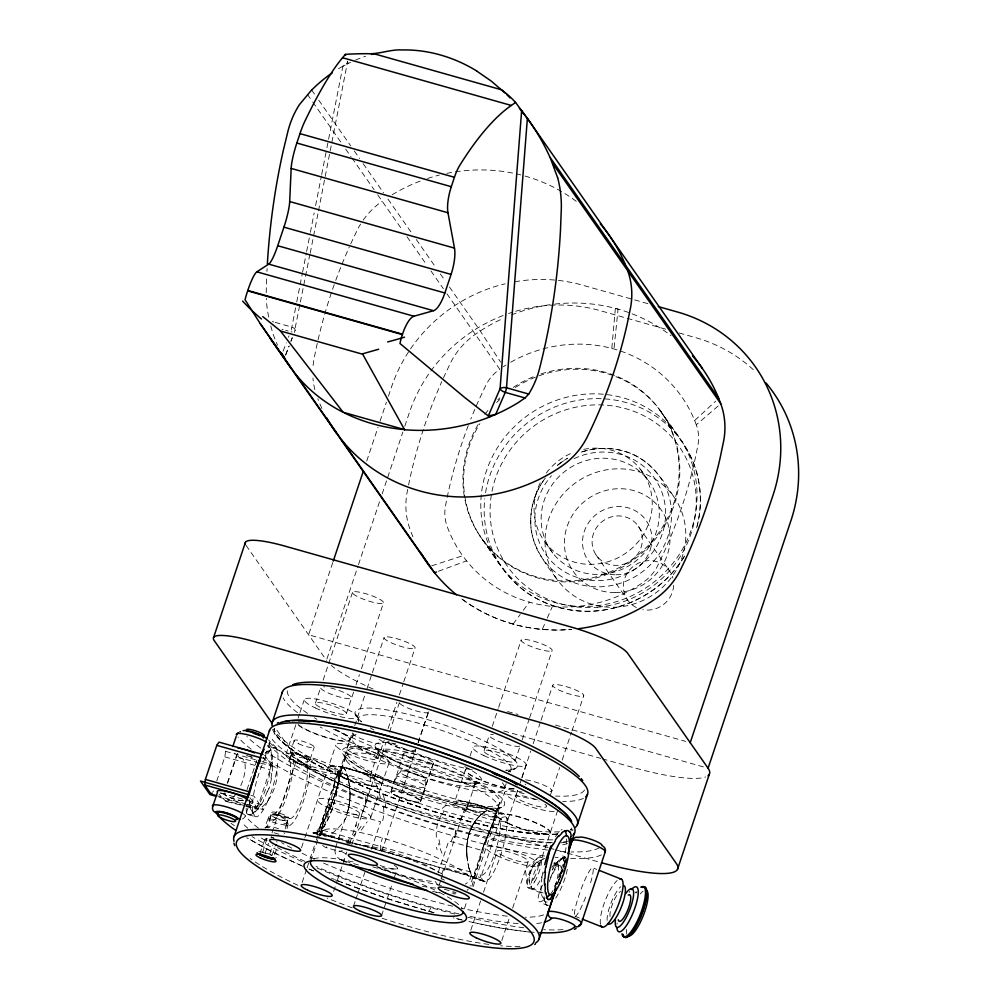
<?xml version="1.0" encoding="UTF-8"?>
<svg xmlns="http://www.w3.org/2000/svg" width="999" height="999" viewBox="0 0 999 999"><rect width="100%" height="100%" fill="white"/><g stroke="black" fill="none" stroke-linecap="round" stroke-linejoin="round"><path stroke-width="0.75" stroke-dasharray="5 3.75" d="M545.342 478.009C535.851 490.422 530.581 505.993 530.719 521.628C530.244 544.305 544.93 563.024 557.692 580.257M349.962 796.141L350.075 794.954M466.783 849.063L466.67 851.123M272.19 766.595L272.14 760.714M349.937 797.027L350.062 795.828M466.683 849.362L466.795 848.176M358.329 718.681L358.703 721.228L355.494 715.097L361.538 721.79A85.552 16.034 18.5 0 1 442.008 724.2A85.552 16.034 18.5 0 1 505.781 770.291L514.985 768.718L508.266 771.902L511.051 769.205L510.077 772.102M350.037 796.715L349.862 798.8M466.695 848.476L466.833 847.289M350.012 797.614L349.725 800.599M466.733 847.589L466.87 846.39M495.292 814.56L495.079 811.113L493.506 809.402L465.01 801.31L458.529 802.097L450.262 806.068M495.429 813.835L495.254 814.984M466.77 846.702L466.933 845.504M349.9 799.4L349.638 801.498M466.833 845.803L467.008 844.605M319.63 835.913L322.914 824.475M466.908 844.904L467.095 843.705M245.991 806.717L246.116 805.606M349.538 802.384L349.737 801.186M466.995 844.018L467.195 842.819M271.74 773.201L271.016 778.421M495.204 815.434L495.354 814.684M349.425 803.283L349.638 802.085M467.095 843.119L467.32 841.92M349.525 802.971L349.151 805.057M467.207 842.232L467.445 841.033M495.304 815.134L495.042 816.383M349.4 803.858L348.826 806.805M380.382 797.577C379.558 792.969 368.406 760.264 370.554 783.528M467.345 841.333L467.582 840.147M335.14 849.175C334.016 854.395 338.149 859.415 343.094 860.639L359.078 865.146L361.725 864.135M467.482 840.459L467.744 839.272M495.229 815.596L494.93 816.882M349.101 805.631L348.639 807.667M467.644 839.572L467.907 838.398M295.617 307.829L291.845 327.098A5.107 1.236 -74.2 0 1 290.909 330.881M296.765 301.898L302.285 273.751M302.572 272.265L306.343 252.997M306.631 251.523L310.102 233.741M310.402 232.255L314.161 212.987M315.622 205.582L321.416 175.949M321.703 174.463L326.348 150.749M326.923 147.79L342.869 66.284L347.015 63.287L347.465 61.139M309.902 254.283L294.28 332.467M310.227 253.122L318.206 212.35M318.494 210.839L347.602 61.601L348.176 63.474L342.869 66.284M321.803 828.321L320.604 835.664A10.34 9.84 -35 0 0 320.317 836.575M467.807 838.698L468.094 837.524M339.648 776.373L339.872 775.486M339.997 774.924L339.248 778.209M339.897 775.236L340.11 774.387M339.623 776.66L339.111 778.858M340.01 774.687L340.222 773.863M340.122 774.163L340.334 773.363M338.961 779.52L339.21 778.558M340.234 773.663L340.447 772.876M295.117 330.319L294.892 331.119M338.811 780.194L339.061 779.22M340.347 773.176L340.547 772.414M338.649 780.881L338.911 779.894M348.451 808.528L348.738 807.367M467.994 837.836L468.294 836.675M321.928 827.809C318.868 850.748 349.513 820.254 347.627 811.563M338.486 781.58L338.748 780.581M494.817 817.394L495.029 816.583M340.447 772.714L340.659 771.965M338.586 781.28L338.137 783.029M340.547 772.264L340.971 770.716M338.411 781.992L337.962 783.765M348.239 809.377L348.551 808.228M468.194 836.975L468.506 835.826M340.659 771.84L341.82 768.131L343.156 766.87L370.866 774.687M337.762 784.515L338.062 783.466M321.828 828.109L322.053 827.284M494.68 817.919L494.917 817.095M337.874 784.215L337.362 786.051M337.674 784.977L337.163 786.825M348.014 810.214L348.339 809.078M468.406 836.126L468.718 834.977M321.953 827.584L322.202 826.747M494.53 818.456L494.78 817.619M337.262 786.513L336.725 788.398M337.05 787.299L336.501 789.185M340.971 770.629L341.171 769.967M347.777 811.051L348.114 809.914M468.618 835.289L468.956 834.153M696.603 527.872C700.998 512.062 701.498 495.204 698.251 479.133C693.244 451.76 673.626 430.656 658.578 408.404M322.103 827.047L322.365 826.198M494.368 819.005L494.63 818.156M336.263 789.984L336.601 788.885M336.026 790.783L336.363 789.672M347.527 811.862L347.877 810.738M468.856 834.452L469.205 833.341M335.789 791.583L336.126 790.471M322.265 826.498L322.54 825.636M494.205 819.567L494.48 818.705M335.539 792.382L335.889 791.283M341.171 769.917L347.14 752.185M471.89 886.25L482.255 849.612M335.277 793.181L335.639 792.082M322.44 825.936L322.714 825.062M494.018 820.142L494.305 819.267M564.897 861.5L565.434 859.827M268.581 788.673L267.52 791.845M335.027 793.98L335.377 792.881M469.105 833.641L469.468 832.529M285.177 828.783L287.912 820.541M286.001 826.348L287.999 820.279M334.752 794.779L335.127 793.681M289.323 760.177L291.733 752.921L293.356 753.096M347.664 843.181L349.825 836.663M499.95 802.322L493.618 821.315M494.118 819.842L493.818 820.728L498.026 808.116L496.166 809.927L502.834 806.705M216.771 780.981L224.837 756.855A29.371 7.08 -74.2 0 0 225.487 751.298L223.888 749.013M227.297 783.066L237.15 753.583M227.647 783.204L237.525 753.671M247.003 789.697L257.367 758.691M248.601 800.024A17.495 3.284 18.5 0 1 250.175 801.485L245.392 815.758A5.107 4.87 -35 0 1 242.357 818.968M332.742 562.624L308.591 634.79L685.726 741.408M366.733 461.014L378.072 427.135M380.045 421.253L386.451 402.098M388.424 396.216L391.371 387.375A153.234 145.916 -35 0 1 505.132 283.778M246.878 804.22L256.468 806.93A29.371 7.08 -74.2 0 0 258.753 803.733L270.155 769.667A29.371 7.08 -74.2 0 0 270.804 764.11L264.41 754.957M295.854 724.762L285.964 754.332M298.127 718.131L299.525 713.948M300 712.549L304.208 699.962M267.982 818.793C260.577 838.81 270.966 821.078 271.091 814.635M294.218 740.396L290.197 752.422M291.858 753.371L289.473 760.514A28.097 6.768 -74.2 0 1 285.627 793.706A28.097 6.768 -74.2 0 1 271.953 812.849L269.568 819.979A35.752 8.616 -74.2 0 0 286.963 795.629A35.752 8.616 -74.2 0 0 291.858 753.371L291.733 752.921M259.84 853.633L265.047 839.048A12.138 3.696 -68 0 1 266.933 838.648L262.425 853.109M326.96 658.865L358.004 566.083M358.491 564.61L380.182 499.812M382.155 493.931L402.847 432.067M404.82 426.173L409.253 412.924A153.234 145.916 -35 0 1 503.221 315.472M265.147 853.321L268.481 843.318M272.028 832.941L296.965 758.403M315.409 703.259L320.654 687.549M323.139 680.169L352.535 592.332M269.83 853.708L272.702 845.142M272.078 855.331L274.937 846.765M274.663 854.819L277.048 847.676M308.554 758.091L306.169 765.234A28.097 6.768 -74.2 0 1 302.322 798.426A28.097 6.768 -74.2 0 1 288.649 817.569L286.263 824.699A35.752 8.616 -74.2 0 0 303.659 800.349A35.752 8.616 -74.2 0 0 308.554 758.091L301.448 755.419M286.963 828.558L287.924 825.649M310.14 759.29L314.21 747.115M301.523 847.726L304.445 838.948M304.945 837.487L335.814 745.129M346.428 713.411L353.571 692.182M356.019 684.864L359.453 674.612M361.413 668.756L383.454 602.872A16.346 3.059 18.5 0 0 361.513 592.594A16.346 3.059 18.5 0 0 359.003 597.34A16.346 3.059 18.5 0 0 383.454 602.872M469.08 868.268L472.889 877.984L484.577 881.455L473.351 877.06L320.517 833.828L339.897 839.297L315.022 833.016L320.167 833.566L473.014 876.772L484.952 881.505A35.752 8.616 -74.2 0 0 500.437 855.981A35.752 8.616 -74.2 0 0 506.543 817.02L503.846 813.748L496.59 810.788L342.582 767.244C340.297 766.807 334.528 764.235 334.802 768.468A5.107 4.471 -10.9 0 1 337.812 774.1L319.318 829.382A5.107 4.945 -87.8 0 1 313.224 832.966C321.029 834.165 326.373 823.476 329.171 816.832C334.815 802.709 339.598 787.387 338.099 772.015L319.081 829.595L317.07 832.242L312.849 832.841L323.763 835.988M339.173 772.215L350 739.859M302.16 882.479L306.556 869.33M307.055 867.869L309.49 860.564M309.977 859.103L315.846 841.57M316.346 840.109L328.559 803.571M347.003 748.426L352.26 732.717M354.72 725.798L365.022 694.592M366.983 688.736L371.878 674.088M372.377 672.627L384.128 637.487M351.923 737.911L353.396 733.466M310.652 861.175L317.944 839.335M318.431 837.886L323.114 823.875M320.367 833.616A5.107 1.236 -74.2 0 0 322.914 830.256L341.958 773.363A5.107 1.236 -74.2 0 0 342.582 767.244L344.955 769.255L347.652 776.935M335.427 848.051L347.377 812.362L380.607 821.765L371.428 849.2M348.201 843.206L349.038 840.721L321.516 832.941M333.604 891.433L337.025 881.193M337.525 879.732L346.815 851.972M349.737 843.206L359.528 813.973M378.022 758.578L384.19 740.271M388.112 728.558L396.928 702.21M399.375 694.892L403.296 683.179M403.783 681.718L415.06 648.039A16.346 3.059 18.5 0 0 393.119 637.749A16.346 3.059 18.5 0 0 390.609 642.507A16.346 3.059 18.5 0 0 415.06 648.039M351.76 844.792L386.076 742.22M389.51 732.117L399.375 702.622M370.779 817.382L389.123 762.574M391.046 791.757L403.933 753.246M353.471 906.355L355.444 900.449M355.944 898.963L357.43 894.53M357.917 893.056L364.847 872.352M418.144 742.906L428.346 712.312M381.768 851.61L415.634 750.474M381.518 915.783L391.908 884.739M394.38 877.347L397.352 868.481M420.616 801.435L433.229 763.561M465.447 769.655L454.62 802.01M470.054 756.031L472.864 747.639M438.111 872.801L448.738 841.021L481.98 850.424L470.042 886.101M441.87 873.788L443.956 867.557L471.478 875.336L470.566 878.059A10.34 9.84 -35 0 1 465.309 884.103M439.21 885.002L440.684 880.619M441.171 879.157L465.621 806.081M484.065 750.936L489.31 735.239M492.282 726.385L498.164 708.815M498.651 707.354L521.191 640.009M460.089 820.104L466.82 808.703L475.249 783.578L473.938 785.251L479.47 782.592C459.353 785.239 439.435 777.072 420.454 771.403C404.907 764.784 386.351 760.251 375.149 746.865L379.021 754.245L375.149 746.865M473.014 876.772A5.107 1.236 -74.2 0 0 475.574 873.413L494.605 816.52A5.107 1.236 -74.2 0 0 495.229 810.401M473.101 886.637L504.47 792.806M515.084 761.088L519.855 746.815M522.227 739.859L529.083 719.367M529.582 717.894L552.11 650.549A16.346 3.059 18.5 0 0 530.169 640.272A16.346 3.059 18.5 0 0 527.659 645.017A16.346 3.059 18.5 0 0 552.11 650.549M484.952 881.505A5.107 4.945 -87.8 0 1 481.506 875.236L499.999 819.954L498.938 818.131L341.958 773.363M507.829 819.892L517.669 790.459L515.659 796.103M483.528 892.219L497.215 851.248M521.928 777.409L530.744 751.048M533.191 743.731L540.546 721.778M541.033 720.304L552.784 685.177M520.104 783.253L521.503 779.07M521.977 777.672L526.186 765.084M501.785 940.546L509.665 916.995M512.612 908.166L528.184 861.65A16.346 3.059 18.5 0 0 506.368 851.335A16.346 3.059 18.5 0 0 503.671 856.031A16.346 3.059 18.5 0 0 528.196 861.625M550.499 794.829L559.715 767.457M562.162 760.139L571.465 732.317M571.952 730.856L583.716 695.716A16.346 3.059 18.5 0 0 561.775 685.439A16.346 3.059 18.5 0 0 559.265 690.184A16.346 3.059 18.5 0 0 583.716 695.716M539.435 865.059L557.779 810.251M557.767 883.116L565.659 859.502M559.103 879.869L565.921 859.477M341.283 769.58L345.679 756.493L346.228 760.314L343.044 754.195C363.561 775.274 393.931 783.191 420.679 793.531C446.715 800.723 473.988 811.5 501.348 807.429M370.354 775.311L378.209 751.885L378.346 752.984M391.246 791.845C393.806 778.358 399.588 764.31 415.334 772.077C430.731 775.561 425.025 791.47 420.304 801.51M464.485 908.378L466.958 900.998M504.72 788.036L506.181 783.691M470.816 930.169L480.594 900.973M560.551 874.687L565.896 858.765M269.505 819.355L271.903 812.249M334.49 795.579L334.865 794.48M475.349 875.923L473.451 878.308L484.09 881.318M418.119 742.482L428.496 711.862M420.579 800.898L433.379 763.099M334.203 796.39L334.59 795.279M469.368 832.841L470.029 830.943M482.155 849.924L482.529 848.813M333.916 797.202L334.315 796.091M482.43 849.113L482.817 848.001M323.014 824.187L323.339 823.276M493.406 821.927L493.718 821.016M333.629 798.026L334.028 796.902M482.717 848.301L483.116 847.177M341.383 769.267L342.645 767.232M333.329 798.85L333.728 797.726M483.004 847.477L483.416 846.353M323.239 823.576L323.564 822.664M493.181 822.539L493.506 821.615M469.642 832.042L470.342 830.157M333.429 798.551L332.704 800.511M483.304 846.653L483.716 845.529M467.02 808.228L467.707 803.646L465.334 801.398M323.451 822.976L323.788 822.052M333.117 799.375L332.068 802.172M483.616 845.828L484.028 844.692M492.944 823.151L493.281 822.227M483.928 844.992L484.34 843.868M323.688 822.352L324.026 821.428M492.707 823.775L493.044 822.851M283.079 351.211L286.301 342.844M288.449 337.262L288.986 335.876M285.664 354.832L288.973 346.228M290.971 341.059L292.295 337.625M285.602 355.207L289.148 346.029M290.909 341.446L292.232 337.999M332.492 801.036L331.743 803.009M484.24 844.167L484.665 843.031M323.926 821.727L324.275 820.791M484.565 843.331L484.99 842.194M492.457 824.412L492.807 823.476M331.418 803.833L331.843 802.697M484.89 842.494L485.327 841.358M324.176 821.091L324.525 820.154M492.207 825.049L492.569 824.113M331.081 804.67L331.518 803.533M485.227 841.67L485.651 840.534M324.425 820.454L324.787 819.517M491.945 825.686L492.307 824.749M330.744 805.494L331.181 804.37M485.551 840.833L485.989 839.709M324.687 819.817L325.062 818.855M330.407 806.318L330.844 805.194M470.242 830.469L470.654 829.382M485.889 840.009L486.326 838.885M491.683 826.335L492.045 825.386M330.507 806.018L329.395 808.765M486.226 839.185L486.663 838.061M324.95 819.168L325.337 818.193M491.783 826.036L491.121 827.684M330.169 806.842L328.708 810.364M486.563 838.361L487.012 837.249M325.237 818.493L325.624 817.519M491.508 826.71L490.821 828.383M486.913 837.549L487.35 836.438M325.524 817.819L326.211 816.108M487.25 836.737L487.687 835.626M325.811 817.12L326.523 815.396M329.146 809.265L328.371 811.151M490.521 829.095L490.921 828.084M487.587 835.938L488.024 834.839M487.924 835.139L488.361 834.053M490.222 829.807L490.621 828.783M326.423 815.696L326.835 814.66M328.471 810.851L327.709 812.711M326.735 814.959L327.16 813.923M328.134 811.638L327.048 814.222M488.261 834.352L488.698 833.266M489.91 830.544L490.322 829.507M488.598 833.566L489.035 832.492M489.585 831.28L490.01 830.231M470.554 829.682L470.991 828.608M488.936 832.804L489.685 830.981M542.282 629.432A166.408 158.466 -35 0 0 571.653 629.457L556.843 630.094L542.282 629.432A166.508 158.554 -35 0 1 513.061 624.075A166.471 158.516 -35 0 1 460.726 598.139C484.24 616.008 512.899 626.798 542.282 629.432L545.367 622.402M547.252 618.119L552.41 606.43M470.891 828.908L471.341 827.834M443.419 377.922L450.199 363.536A74.5 70.954 -35 0 1 475.299 334.328L480.244 330.994A166.446 158.504 -35 0 1 503.259 318.381M350.724 243.856L357.08 230.432A74.5 70.954 -35 0 1 360.564 224.126M471.241 828.134L471.703 827.072M471.603 827.372L472.465 825.586M471.978 826.623L473.264 824.138M263.524 800.848L261.189 804.732M472.752 825.149L474.113 822.726M473.588 823.725L474.55 822.052M684.078 556.793C663.86 590.322 625.362 611.813 586.188 611.276C568.006 611.051 549.887 606.243 534.128 597.14C509.128 583.503 495.354 557.342 479.408 535.064M355.469 826.735L356.755 824.799M474.45 822.352L475 821.39M474.9 821.69L475.924 820.104M475.362 821.041L476.398 819.492M513.061 624.075L520.229 614.422M523.289 610.314L529.37 602.135M476.298 819.792L476.873 818.893M476.773 819.192L477.847 817.744M477.26 818.618L481.281 814.297M468.281 889.21L467.045 890.421M258.004 808.99L254.957 812.075M478.234 817.507L481.768 813.873M510.726 362.237A133.304 126.935 -35 0 1 694.655 420.517L715.709 401.161M438.374 571.303L466.558 560.864A133.304 126.935 -35 0 0 643.718 581.942A41.483 39.498 -35 0 0 657.642 565.734A473.763 451.148 -35 0 0 694.742 460.739L697.914 445.392A41.396 39.423 -35 0 0 696.303 424.787L719.243 405.045M481.668 814.185L482.255 813.473M482.155 813.785L487.824 810.002L492.982 809.202M482.629 813.398C485.526 810.201 495.554 806.218 495.329 813.735M265.509 752.859L272.902 748.201L275.175 747.976L267.919 745.916M503.309 366.77L503.558 366.608A133.304 126.935 -35 0 1 505.906 365.11M571.59 830.868L573.076 829.969M322.689 845.329A10.34 9.84 -35 0 0 326.973 847.901L340.147 851.598L342.207 850.499M542.869 859.415C531.443 862.487 525.374 878.458 531.93 888.336L543.169 892.994M252.035 814.073L250.087 814.759M265.434 838.81L267.133 838.386M431.705 565.821L462.687 555.781L466.558 560.864M568.506 841.096L562.412 842.194M270.966 837.736L272.877 837.412L274.188 838.81M396.029 869.005L387.624 869.005L379.495 866.707M557.292 834.29C514.822 835.264 473.364 822.801 432.917 811.2C387.724 796.84 342.769 780.256 301.785 756.093M550.661 877.447A25.799 6.893 -68.5 0 1 565.671 857.154L558.628 860.626L552.147 870.067A23.239 6.219 -68.5 0 1 564.472 861.937M453.496 893.88L455.906 893.78M552.347 842.594L534.69 841.508L535.439 841.583C451.323 829.095 368.656 801.947 294.268 760.564L294.917 760.963L277.859 749.25L268.594 739.984M529.208 932.079L499.887 927.971L469.068 921.677M312.962 832.941L317.382 834.202M544.03 898.276L544.755 898.376M264.623 839.36L265.297 839.46A12.138 7.967 -81.1 0 1 267.22 840.246M436.026 892.344L439.647 892.869M462.525 920.154L453.196 917.856M259.053 762.736L239.698 757.954A196.653 36.851 18.5 0 1 234.753 753.059M260.552 763.111L270.979 765.684A161.663 30.295 18.5 0 1 264.498 758.666A17.495 3.284 18.5 0 0 263.674 757.791M244.73 805.556L225.374 800.786L219.043 794.292M246.216 805.931L256.643 808.503A161.663 30.295 18.5 0 1 250.175 801.485M246.316 806.443L258.266 809.39M226.973 801.66L243.319 805.706M299.725 754.957L291.233 752.497M434.053 912.799L388.286 898.95L341.196 882.167M306.431 756.792L304.108 756.131M647.839 303.634L582.242 285.09A153.234 145.916 -35 0 0 511.176 282.455M665.709 329.183L600.124 310.639A153.234 145.916 -35 0 0 508.591 313.524M679.133 332.979L695.529 337.612A153.234 145.916 -35 0 1 755.918 372.14M272.39 321.591L273.776 321.99M275.175 322.377L291.845 327.098A5.107 2.572 11.1 0 1 294.942 330.744A5.107 2.135 21.1 0 1 291.009 331.793M281.943 329.245L283.179 329.595M285.652 330.294L288.124 330.994M507.554 711.538L518.031 714.497M555.444 725.074L703.608 766.957M503.846 730.981L600.749 758.378M602.235 758.803L630.569 766.807A102.16 19.143 18.5 0 0 705.644 776.947M259.166 757.155L264.498 758.666L269.28 744.38A5.107 4.87 -35 0 0 268.506 739.859M225.487 751.298L260.564 761.226M262.025 761.638L270.804 764.11M548.039 847.639L407.904 808.029A102.16 19.143 18.5 0 1 294.63 755.506L274.962 727.397M549.525 848.064L553.995 849.325M555.494 849.749L565.921 852.696M567.42 853.121L598.726 861.962M224.837 756.855L258.466 766.37M259.927 766.782L270.155 769.667M251.011 795.329L253.971 796.166L263.449 809.702L244.131 804.232M220.754 792.981L247.065 800.424M248.526 800.836L258.753 803.733M220.067 792.969L223.938 794.068M216.321 795.579L245.379 803.795M218.881 797.102L242.657 803.82M289.585 818.368L272.889 813.648M322.914 830.256L475.574 873.413M444.393 889.272L456.006 892.557M342.957 767.157L417.395 788.273M248.464 814.709L255.245 816.62L250.474 808.765L249.513 800.649M343.294 766.895L346.228 771.653L348.564 780.981M543.693 903.895L547.39 905.331L545.829 903.958L544.28 899.899L543.993 895.878A23.239 6.219 -68.5 0 0 548.076 901.535M339.76 881.605L332.679 878.833M482.055 880.519L483.516 881.118M544.58 858.678L540.384 857.017L538.686 857.279L525.274 868.905L527.734 887.636L543.643 893.993M554.383 862.549L558.578 864.21M553.708 863.148L560.364 865.783M575.062 916.283L579.358 917.969M593.968 868.293L596.74 869.392M562.599 855.918L565.671 857.154M313.424 870.928L308.104 868.655M302.872 866.37L273.788 852.659L246.666 837.736M344.792 861.912L339.885 859.215M272.465 729.532C277.784 741.358 289.847 748.164 300.175 755.107M299.65 754.782L302.297 756.418M440.959 877.984L443.032 879.62M268.893 746.578L269.493 747.439M438.149 885.414L435.214 881.468A51.074 9.565 18.5 0 1 376.76 866.408M659.377 409.39L677.26 434.94M673.139 495.829C661.638 477.147 647.29 457.592 625.012 451.473C610.439 447.015 594.542 447.502 580.182 452.51A71.503 68.094 -35 0 1 671.515 515.609A71.503 68.094 -35 0 1 577.884 583.94A71.503 68.094 -35 0 1 545.292 477.984M640.634 469.53L647.689 479.62M638.436 526.423A25.537 24.326 -35 0 1 618.306 565.272A25.537 24.326 -35 0 1 594.929 530.244A25.537 24.326 -35 0 1 638.436 526.423L669.717 571.141M311.638 89.997L315.185 95.08M318.743 100.162L350.711 145.854M354.27 150.924L359.59 158.541M363.149 163.624L383.566 192.819M387.949 199.076L412.899 234.728M416.221 239.485L435.352 266.82M440.334 273.951L445.329 281.081M449.488 287.025L480.244 330.994L500.624 362.125M307.405 94.368L311.863 100.737M312.749 102.01L342.12 143.981M345.679 149.076L351.024 156.706M351.91 157.979L374.163 189.785M377.722 194.867L402.572 230.382M407.005 236.726L426.523 264.61M430.956 270.954L443.369 288.699M446.915 293.768L499.712 369.205A41.396 39.423 -35 0 0 485.776 385.427L479.021 399.75A473.551 450.949 -35 0 0 470.816 419.056M596.016 554.87L627.297 599.575M545.691 542.944L552.747 553.034M482.704 539.86L500.586 565.409M246.029 545.367L326.473 660.339M250.075 797.776L256.468 806.93M274.126 733.004L274.55 733.641M274.775 733.965L275.187 734.602M246.628 813.111L247.228 813.973A35.702 9.853 -61.7 0 0 250.212 814.485M443.618 879.17L444.243 880.344M471.478 875.336L469.405 869.505M694.655 420.517L696.303 424.787M437.112 849.812L436.463 847.327M469.143 869.192L467.657 861.325M468.818 867.931L467.544 860.589M347.914 777.272L348.838 782.417M270.766 325.911L272.777 333.216A169.705 149.088 -11.4 0 0 277.522 345.092M271.079 752.047L271.666 755.406M348.801 781.393L349.076 783.878M349.063 782.841L349.4 786.113M467.445 860.888L467.345 859.09M349.288 784.315L349.837 790.946M467.345 860.139L467.245 858.316M467.17 857.529L467.145 858.616M349.588 786.588L349.887 791.795M467.057 857.829L467.02 855.918M572.377 910.464L572.29 909.29M466.983 857.03L466.82 852.559M466.845 855.394L466.795 851.697M349.987 791.483L349.925 792.644M350.025 792.344L349.95 793.506M466.683 851.997L466.77 849.949M350.05 793.206L349.962 794.38M530.706 520.354L530.744 522.902M350.062 794.08L349.962 795.254M511.438 314.922A166.446 158.504 -35 0 1 550.337 304.658M554.782 304.096A166.446 158.504 -35 0 1 671.078 335.739M407.692 489.36A508.678 484.39 -35 0 0 407.13 492.27A74.5 70.954 -35 0 0 410.04 529.383A166.321 158.379 -35 0 0 412.924 536.738M408.566 485.014A508.678 484.39 -35 0 1 441.758 381.606M468.269 425.574A473.551 450.949 -35 0 0 445.517 505.756A41.396 39.423 -35 0 0 447.127 526.373A133.304 126.935 -35 0 0 462.687 555.781M348.176 63.486A164.036 137.263 38.1 0 1 350.574 62.313M355.469 60.102A164.036 137.263 38.1 0 1 365.597 56.256M392.132 194.755A166.446 158.504 -35 0 1 421.853 180.469M427.597 178.471A166.446 158.504 -35 0 1 439.323 175.062M446.765 173.364A166.446 158.504 -35 0 1 520.791 174.912M524.95 176.024A166.446 158.504 -35 0 1 576.785 201.748M363.236 220.067A74.5 70.954 -35 0 1 382.167 201.236M334.228 284.59A508.678 484.39 -35 0 0 314.011 359.165A74.5 70.954 -35 0 0 312.862 368.556M335.751 280.382A508.678 484.39 -35 0 1 349.238 247.14M314.86 389.635A74.5 70.954 -35 0 1 312.962 378.034M321.94 408.454A166.321 158.379 -35 0 1 317.832 398.751M338.549 68.756A200.025 167.37 38.1 0 1 342.819 66.221M268.706 317.058A124.65 104.296 38.1 0 1 266.308 298.289M266.233 292.719A124.65 104.296 38.1 0 1 266.271 290.871A906.268 758.303 38.1 0 1 266.671 277.447M266.933 271.491A906.268 758.303 38.1 0 1 267.095 268.519M485.564 492.657A109.815 104.57 -35 0 1 614.248 399.962A109.815 104.57 -35 0 1 697.09 526.248M684.59 556.068A109.815 104.57 -35 0 1 557.629 607.142A109.815 104.57 -35 0 1 484.74 498.713M515.397 387.45A109.815 104.57 -35 0 1 678.084 451.773A109.815 104.57 -35 0 1 551.498 580.831A109.815 104.57 -35 0 1 479.87 423.663M496.628 402.535A109.815 104.57 -35 0 1 499.787 399.513M583.716 449.363A60.015 57.155 -35 0 1 652.135 507.142A60.015 57.155 -35 0 1 576.623 562.712A60.015 57.155 -35 0 1 541.47 480.444M546.278 473.026A60.015 57.155 -35 0 1 572.402 452.822M574.113 458.628A66.396 63.237 -35 0 1 665.571 511.401A66.396 63.237 -35 0 1 577.847 577.684A66.396 63.237 -35 0 1 551.485 475.724M541.021 373.938A109.815 104.57 -35 0 1 679.17 469.218A109.815 104.57 -35 0 1 542.057 578.259A109.815 104.57 -35 0 1 478.746 423.476M484.84 414.398A109.815 104.57 -35 0 1 488.274 410.027M497.839 399.762A109.815 104.57 -35 0 1 499.912 397.839M513.349 387.4A109.815 104.57 -35 0 1 534.527 376.298M636.338 607.529A25.537 24.326 -35 0 1 633.066 566.558A25.537 24.326 -35 0 1 672.827 577.984M673.626 585.302A25.537 24.326 -35 0 1 642.719 609.665M525.661 779.819A16.346 3.059 18.5 0 1 547.664 787A16.346 3.059 18.5 0 1 547.065 791.383M525.899 784.602A16.346 3.059 18.5 0 1 525.112 784.19M519.68 746.153A16.346 3.059 18.5 0 1 497.127 740.771A16.346 3.059 18.5 0 1 493.369 734.577M378.958 739.297A16.346 3.059 18.5 0 1 373.564 742.781A16.346 3.059 18.5 0 1 352.222 732.941M330.557 687.961A16.346 3.059 18.5 0 1 351.685 697.764A16.346 3.059 18.5 0 1 330.494 693.943A16.346 3.059 18.5 0 1 324.712 686.9M373.114 689.048A102.16 19.143 18.5 0 1 331.318 665.446M584.527 789.959A156.806 29.383 18.5 0 1 555.519 796.066M522.077 792.057A156.806 29.383 18.5 0 1 335.489 729.545M316.97 719.33A156.806 29.383 18.5 0 1 314.46 717.819M307.567 713.373A156.806 29.383 18.5 0 1 287.35 690.396M583.391 798.351A160.889 30.145 18.5 0 1 562.687 801.498M537.262 799.462A160.889 30.145 18.5 0 1 320.142 726.985M297.54 712.674A160.889 30.145 18.5 0 1 283.117 697.752M572.277 829.232A160.889 30.145 18.5 0 1 570.192 830.007M559.49 831.767A160.889 30.145 18.5 0 1 397.789 795.978A160.889 30.145 18.5 0 1 273.389 729.095M571.79 828.021A156.806 29.383 18.5 0 1 570.354 829.744M557.23 833.89A156.806 29.383 18.5 0 1 387.662 795.728A156.806 29.383 18.5 0 1 274.613 728.458M514.098 788.723A28.097 5.27 18.5 0 1 476.998 778.233A28.097 5.27 18.5 0 1 470.042 768.293M335.202 729.645A28.097 5.27 18.5 0 1 341.034 740.659A28.097 5.27 18.5 0 1 298.139 724.487M554.208 811.513A28.097 5.27 18.5 0 1 509.89 797.814A28.097 5.27 18.5 0 1 524.375 793.768M544.992 804.295A16.346 3.059 18.5 0 1 533.291 805.182A16.346 3.059 18.5 0 1 515.921 795.778A16.346 3.059 18.5 0 1 538.985 801.048M355.744 844.355A51.074 9.565 18.5 0 1 437.462 871.752M435.751 888.024A56.181 10.527 18.5 0 1 422.415 886.3M340.147 851.598A56.181 10.527 18.5 0 1 339.922 850.736M383.479 807.117A29.083 24.625 -89.2 0 1 382.167 822.464M454.145 892.906A70.23 13.162 18.5 0 1 451.96 893.118M436.463 892.095A70.23 13.162 18.5 0 1 432.579 891.483M346.491 862.474A70.23 13.162 18.5 0 1 343.094 860.639M326.985 847.876A70.23 13.162 18.5 0 1 326.611 846.727M346.154 842.681A70.23 13.162 18.5 0 1 442.919 874.35M451.311 841.033A29.083 9.628 -64.3 0 1 456.418 830.781M441.97 853.308A34.965 3.234 71.7 0 1 438.424 843.556M361.301 830.157A34.965 3.946 -52.2 0 1 367.195 821.865M441.471 885.426A80.444 15.072 18.5 0 1 376.91 867.182M345.991 853.808A80.444 15.072 18.5 0 1 338.998 850.112M320.604 835.664A80.444 15.072 18.5 0 1 382.405 838.011A80.444 15.072 18.5 0 1 470.566 878.059M428.484 711.812A15.322 2.872 18.5 0 1 415.035 710.614A15.322 2.872 18.5 0 1 399.463 702.934M415.509 749.362A15.322 2.872 18.5 0 1 404.895 749.425A15.322 2.872 18.5 0 1 387.412 741.857M439.935 844.654A39.548 18.569 86.4 0 1 438.648 836.463M436.363 837.212A28.921 21.041 -87.9 0 1 443.693 811.925M442.27 808.378A39.548 27.522 -73.9 0 1 449.962 803.358M454.245 837.774A39.548 1.011 -57.2 0 1 455.144 836.375M365.734 797.127A39.548 4.533 -84.3 0 1 365.484 801.648M367.907 793.206A28.921 10.165 -70.8 0 1 361.163 815.671M361.139 826.248A39.548 9.553 -62.7 0 1 353.459 835.651M383.316 795.304A39.548 26.024 -89.1 0 1 385.676 806.455M373.926 729.957A85.552 16.034 18.5 0 1 370.292 727.809M502.26 782.729A80.444 15.072 18.5 0 1 423.376 777.222A80.444 15.072 18.5 0 1 357.505 734.228M358.728 721.29A80.444 15.072 18.5 0 1 440.072 729.844A80.444 15.072 18.5 0 1 508.691 771.715M472.265 769.842A80.444 15.072 18.5 0 1 388.124 741.545M464.81 766.62A56.181 10.527 18.5 0 1 465.322 782.854A56.181 10.527 18.5 0 1 387.937 757.23A56.181 10.527 18.5 0 1 395.579 743.693M381.006 850.087A10.215 2.46 -74.2 0 1 382.405 838.011M600.499 924.3A25.799 6.893 -68.5 0 1 604.845 901.535A25.799 6.893 -68.5 0 1 617.182 880.494M626.785 934.04A24.513 6.556 -68.5 0 1 626.385 929.47M640.309 893.918A24.513 6.556 -68.5 0 1 643.131 891.145M636.213 893.044A27.073 7.243 -68.5 0 1 637.05 891.895M616.982 924.212A24.113 6.444 -68.5 0 1 617.12 922.976M629.12 892.382A24.113 6.444 -68.5 0 1 629.87 891.358M635.327 892.831A26.873 7.193 -68.5 0 1 636.163 891.682M610.077 916.57A14.248 3.809 -68.5 0 1 613.249 902.109A14.248 3.809 -68.5 0 1 620.741 891.52M607.105 920.416A20.692 5.532 -68.5 0 1 611.313 902.259A20.692 5.532 -68.5 0 1 620.679 886.75M564.46 865.933A23.239 6.219 -68.5 0 1 564.335 867.132M543.244 872.826A15.834 4.233 -68.5 0 1 533.316 888.798A15.834 4.233 -68.5 0 1 533.341 875.261A15.834 4.233 -68.5 0 1 543.269 859.277M549.313 881.555A15.834 4.233 -68.5 0 1 560.551 865.958A15.834 4.233 -68.5 0 1 555.244 888.223M225.824 793.144A10.215 1.911 18.5 0 0 232.517 798.438A10.215 1.911 18.5 0 0 243.019 799.175A10.477 1.961 18.5 0 1 243.494 799.6M251.935 757.117A10.215 1.911 18.5 0 1 250.624 756.78M247.19 755.731A10.215 1.911 18.5 0 1 246.503 755.494M261.925 852.334A10.265 1.923 18.5 0 1 271.416 855.369M276.486 841.595A12.138 7.967 -81.1 0 1 277.235 842.095M268.082 827.934A8.941 1.673 18.5 0 1 269.505 826.298A8.941 1.673 18.5 0 1 279.583 829.232M270.479 820.179A8.879 2.148 4.2 0 1 283.803 820.554A8.879 2.148 4.2 0 1 283.816 823.838M258.704 851.535A10.552 1.973 18.5 0 1 272.59 855.506M275.849 857.342A10.552 1.973 18.5 0 1 276.398 857.791M268.656 743.706A17.495 3.284 18.5 0 1 269.28 744.38A161.663 30.295 18.5 0 0 389.26 808.328A161.663 30.295 18.5 0 0 547.752 845.853M567.507 843.506A161.663 30.295 18.5 0 1 561.201 845.067M601.398 854.844A196.653 36.851 18.5 0 1 555.032 857.267M544.605 856.006A196.653 36.851 18.5 0 1 263.112 757.517M251.161 749.188A196.653 36.851 18.5 0 1 238.012 737.025M239.723 757.854A22.965 9.403 -68.8 0 1 240.459 786.338M235.477 794.704A22.965 9.403 -68.8 0 1 225.262 801.073M574.413 914.335A25.762 3.521 -70 0 1 587.774 873.938A25.762 3.521 -70 0 1 589.872 885.126M585.676 897.09A25.762 3.521 -70 0 1 575.724 916.058M543.618 914.872A161.663 30.295 18.5 0 1 525.099 917.232M507.217 916.158A161.663 30.295 18.5 0 1 461.438 908.241M452.722 906.218A161.663 30.295 18.5 0 1 322.752 862.736M314.573 859.115A161.663 30.295 18.5 0 1 301.636 853.071M291.82 848.163A161.663 30.295 18.5 0 1 281.493 842.656M273.339 837.961A161.663 30.295 18.5 0 1 271.166 836.638M258.441 828.109A161.663 30.295 18.5 0 1 245.392 815.758A17.495 3.284 18.5 0 0 243.232 813.885M270.904 765.896A22.952 9.478 -67.2 0 1 274.725 787.15A22.952 9.478 -67.2 0 1 256.568 808.703M243.481 800.361A10.477 1.961 18.5 0 1 229.37 797.289A10.477 1.961 18.5 0 1 226.186 793.056M567.295 869.33A25.799 6.893 -68.5 0 1 554.133 900.361M548.463 905.294A25.799 6.893 -68.5 0 1 545.117 899.649M553.821 866.67A25.724 6.006 -59 0 1 566.445 859.302A25.724 6.006 -59 0 1 556.131 884.777M549.637 893.88A25.724 6.006 -59 0 1 538.561 901.135A25.724 6.006 -59 0 1 543.069 883.915M562.937 929.582A196.653 36.851 18.5 0 1 543.793 929.669M523.776 927.771A196.653 36.851 18.5 0 1 467.769 917.232M454.632 914.023A196.653 36.851 18.5 0 1 315.709 867.469M301.998 861.55A196.653 36.851 18.5 0 1 251.96 836.6M234.39 825.674A196.653 36.851 18.5 0 1 231.019 823.326M430.794 907.616A5.107 1.236 -74.2 0 1 428.309 911.1M534.153 932.304A191.546 35.889 18.5 0 1 468.643 921.465M461.413 919.767A191.546 35.889 18.5 0 1 455.544 918.343M433.841 912.649A191.546 35.889 18.5 0 1 331.531 878.271M313.486 870.853A191.546 35.889 18.5 0 1 309.453 869.118M301.548 865.658A191.546 35.889 18.5 0 1 248.152 838.423M541.645 922.776A166.771 31.244 18.5 0 1 533.454 923.7M518.181 923.513A166.771 31.244 18.5 0 1 469.205 916.158M458.941 913.898A166.771 31.244 18.5 0 1 315.984 866.395M304.945 861.4A166.771 31.244 18.5 0 1 277.547 847.614M265.609 840.708A166.771 31.244 18.5 0 1 259.34 836.712M247.839 828.246A166.771 31.244 18.5 0 1 241.546 822.289M455.369 830.219A5.107 1.236 -74.2 0 1 454.67 836.25M599.375 847.726A191.546 35.889 18.5 0 1 571.028 851.922M565.434 851.697A191.546 35.889 18.5 0 1 558.578 851.21M547.415 850.037A191.546 35.889 18.5 0 1 267.57 752.734M260.789 748.101A191.546 35.889 18.5 0 1 246.878 736.438M565.684 842.369A166.771 31.244 18.5 0 1 560.526 842.819M550.774 842.894A166.771 31.244 18.5 0 1 393.231 805.456A166.771 31.244 18.5 0 1 268.606 741.395M252.297 757.242A10.477 1.961 18.5 0 1 246.628 755.594M269.867 820.966A10.427 4.895 23.4 0 1 277.372 815.571A10.427 4.895 23.4 0 1 287.537 825.773M285.664 825.087A10.552 1.186 14.2 0 1 268.768 820.616M309.852 760.114A10.552 4.945 23.4 0 1 301.198 761.388A10.552 4.945 23.4 0 1 291.221 755.069M294.181 755.556A10.427 1.836 29.7 0 1 292.882 751.81A10.427 1.836 29.7 0 1 306.106 758.903M213.436 790.921A29.371 7.08 -74.2 0 1 212.662 792.132M265.085 753.271A30.644 7.38 -74.2 0 1 270.804 767.607A30.644 7.38 -74.2 0 1 258.054 805.706A30.644 7.38 -74.2 0 1 249.55 799.699M339.797 774.725A4.895 1.786 61.6 0 1 339.548 771.315A4.895 1.786 61.6 0 1 341.883 772.115M337.812 774.1A30.644 7.38 -74.2 0 1 332.58 807.504A30.644 7.38 -74.2 0 1 319.318 829.382A4.895 1.711 21.1 0 0 320.117 830.219M334.802 768.468A35.752 8.616 -74.2 0 1 328.708 807.429A35.752 8.616 -74.2 0 1 313.224 832.966M480.082 874.712A4.895 1.761 47 0 1 479.383 877.334A4.895 1.761 47 0 1 474.575 873.276M481.506 875.236A30.644 7.38 -74.2 0 0 494.78 853.346A30.644 7.38 -74.2 0 0 499.999 819.954A5.107 4.471 -10.9 0 1 506.543 817.02M566.595 838.948A35.752 8.616 -74.2 0 1 553.958 887.699M544.255 898.338A35.752 8.616 -74.2 0 1 542.981 871.99M555.481 836.762A35.752 8.616 -74.2 0 1 562.075 829.557M552.772 839.847A160.889 30.145 18.5 0 1 389.348 801.785A160.889 30.145 18.5 0 1 270.279 736.113M557.13 834.202A156.806 29.383 18.5 0 1 387.562 796.028A156.806 29.383 18.5 0 1 274.513 728.758M551.848 867.569A16.583 4.745 -74.7 0 1 558.441 870.554A16.583 4.745 -74.7 0 1 550.686 893.943M246.778 812.874A35.702 9.553 -62.9 0 1 246.229 808.253M255.12 811.325A36.838 10.789 -66.3 0 1 252.198 813.536M261.101 803.983A36.863 13.137 -72.6 0 1 258.004 808.253M267.22 791.545A35.677 15.06 -76.2 0 1 263.336 800.374M271.428 778.383A35.677 15.797 -76.9 0 1 268.943 788.91M272.715 766.108A36.863 13.437 -77.8 0 1 272.29 772.914M272.015 754.457A36.838 9.603 -81.6 0 1 272.59 759.777M269.555 746.965A35.702 7.33 -85.3 0 1 271.253 751.198M267.233 745.841A35.702 6.956 -86.5 0 1 268.843 747.015M565.134 862.199A35.677 1.886 -71.8 0 1 561.575 872.989M560.963 872.027A35.677 0.987 -71.8 0 1 559.465 876.485M520.017 946.328A160.889 30.145 18.5 0 1 500.636 945.753M488.823 944.417A160.889 30.145 18.5 0 1 381.318 917.981M352.285 907.854A160.889 30.145 18.5 0 1 327.073 898.064M297.877 885.289A160.889 30.145 18.5 0 1 250.212 858.478M394.268 865.309A14.81 2.772 18.5 0 1 395.254 869.043A14.81 2.772 18.5 0 1 379.982 865.396M333.366 729.233A28.097 5.27 18.5 0 1 340.934 740.958A28.097 5.27 18.5 0 1 297.49 724.238M513.998 789.023A28.097 5.27 18.5 0 1 476.898 778.533A28.097 5.27 18.5 0 1 469.942 768.593M313.574 858.903A80.444 15.072 18.5 0 1 354.208 862.149M372.752 866.87A80.444 15.072 18.5 0 1 435.576 890.446M439.735 892.557A80.444 15.072 18.5 0 1 462.425 908.94M415.035 749.213A15.322 2.872 18.5 0 1 404.82 749.737A15.322 2.872 18.5 0 1 386.888 741.708M278.933 834.165A10.552 1.973 18.5 0 1 271.116 831.655M265.022 827.921A10.552 1.973 18.5 0 1 271.578 827.921M283.903 832.879A10.552 1.973 18.5 0 1 284.703 833.553M615.359 308.391L611.813 348.414L613.985 349.001L618.069 309.128L615.359 308.391M561.725 462.062L556.093 466.471A71.503 68.094 -35 0 1 567.682 458.241L561.725 462.062M561.363 858.74L560.064 859.415L564.597 857.217L561.363 858.74M306.169 765.234L289.473 760.514A8.941 1.673 18.5 0 1 296.253 760.639A8.941 1.673 18.5 0 1 306.169 765.234M288.649 817.569L271.953 812.849A8.941 1.673 18.5 0 1 278.733 812.974A8.941 1.673 18.5 0 1 288.649 817.569M338.199 772.901L337.937 771.328L338.336 773.726L338.199 772.901M338.124 772.714L338.099 772.015L338.124 772.714M597.577 607.217A104.708 99.713 -35 0 0 680.157 447.964A104.708 99.713 -35 0 0 501.76 463.524A104.708 99.713 -35 0 0 597.577 607.217M601.66 574.288A60.015 57.155 -35 0 0 650.661 483.816A60.015 57.155 -35 0 0 548.351 490.871A60.015 57.155 -35 0 0 601.66 574.288M614.31 607.242A71.503 68.094 -35 0 0 676.935 501.635A71.503 68.094 -35 0 0 555.007 505.257A71.503 68.094 -35 0 0 614.31 607.242M615.396 592.594A53.659 51.099 -35 0 0 663.86 514.16A53.659 51.099 -35 0 0 572.415 515.184A53.659 51.099 -35 0 0 615.396 592.594M616.021 574.775A35.24 33.566 -35 0 0 647.851 523.251A35.24 33.566 -35 0 0 587.787 523.926A35.24 33.566 -35 0 0 616.021 574.775M587.574 606.443A109.815 104.57 -35 0 0 683.229 443.956A109.815 104.57 -35 0 0 495.966 450.112A109.815 104.57 -35 0 0 587.574 606.443M409.852 758.079A15.584 2.922 18.5 0 0 433.304 763.461A15.584 2.922 18.5 0 0 412.587 753.671A15.584 2.922 18.5 0 0 409.852 758.079M397.202 796.178A15.584 2.922 18.5 0 0 420.579 801.51A15.584 2.922 18.5 0 0 399.762 791.707A15.584 2.922 18.5 0 0 397.202 796.178M339.423 775.474A28.097 5.27 18.5 0 0 381.581 785.089A28.097 5.27 18.5 0 0 344.056 767.419A28.097 5.27 18.5 0 0 339.423 775.474M346.903 753.109A28.097 5.27 18.5 0 0 389.061 762.724A28.097 5.27 18.5 0 0 351.536 745.054A28.097 5.27 18.5 0 0 346.903 753.109M353.421 753.321A16.346 3.059 18.5 0 0 377.947 758.915A16.346 3.059 18.5 0 0 356.119 748.638A16.346 3.059 18.5 0 0 353.421 753.321M483.953 755.619A28.097 5.27 18.5 0 0 526.111 765.234A28.097 5.27 18.5 0 0 488.586 747.564A28.097 5.27 18.5 0 0 483.953 755.619M490.484 755.843A16.346 3.059 18.5 0 0 515.009 761.438A16.346 3.059 18.5 0 0 493.181 751.148A16.346 3.059 18.5 0 0 490.484 755.843M315.297 707.941A28.097 5.27 18.5 0 0 357.455 717.557A28.097 5.27 18.5 0 0 319.93 699.887A28.097 5.27 18.5 0 0 315.297 707.941M321.828 708.166A16.346 3.059 18.5 0 0 346.353 713.761A16.346 3.059 18.5 0 0 324.525 703.471A16.346 3.059 18.5 0 0 321.828 708.166M508.079 823.151A28.097 5.27 18.5 0 0 550.237 832.766A28.097 5.27 18.5 0 0 512.712 815.097A28.097 5.27 18.5 0 0 508.079 823.151M398.114 766.67A51.074 9.565 18.5 0 0 474.987 784.327A51.074 9.565 18.5 0 0 407.093 752.21A51.074 9.565 18.5 0 0 398.114 766.67M378.883 775.761A80.444 15.072 18.5 0 0 499.6 803.296A80.444 15.072 18.5 0 0 392.145 752.684A80.444 15.072 18.5 0 0 378.883 775.761M402.572 781.93A15.322 2.872 18.5 0 0 425.212 786.9A15.322 2.872 18.5 0 0 404.258 777.247A15.322 2.872 18.5 0 0 402.572 781.93M397.365 796.553A15.322 2.872 18.5 0 0 420.242 801.71A15.322 2.872 18.5 0 0 399.625 792.057A15.322 2.872 18.5 0 0 397.365 796.553M405.582 775.748A13.549 2.535 18.5 0 0 425.586 780.144A13.549 2.535 18.5 0 0 407.08 771.615A13.549 2.535 18.5 0 0 405.582 775.748M533.928 878.358A10.727 2.872 -68.5 0 0 537.724 862.287A10.727 2.872 -68.5 0 0 529.495 876.061A10.727 2.872 -68.5 0 0 533.928 878.358M274.5 817.394A8.941 1.673 18.5 0 0 287.949 820.491A8.941 1.673 18.5 0 0 276.074 814.872A8.941 1.673 18.5 0 0 274.5 817.394M267.382 801.86A35.752 8.616 -74.2 0 0 275.037 747.914A35.752 8.616 -74.2 0 0 253.222 797.102A35.752 8.616 -74.2 0 0 267.382 801.86M507.979 823.451A28.097 5.27 18.5 0 0 550.124 833.066A28.097 5.27 18.5 0 0 512.612 815.396A28.097 5.27 18.5 0 0 507.979 823.451M497.152 855.806A28.097 5.27 18.5 0 0 539.31 865.421A28.097 5.27 18.5 0 0 501.785 847.751A28.097 5.27 18.5 0 0 497.152 855.806M339.323 775.773A28.097 5.27 18.5 0 0 381.468 785.389A28.097 5.27 18.5 0 0 343.956 767.719A28.097 5.27 18.5 0 0 339.323 775.773M328.496 808.129A28.097 5.27 18.5 0 0 370.654 817.744A28.097 5.27 18.5 0 0 333.129 800.074A28.097 5.27 18.5 0 0 328.496 808.129M335.015 808.353A16.346 3.059 18.5 0 0 359.54 813.948A16.346 3.059 18.5 0 0 337.712 803.658A16.346 3.059 18.5 0 0 335.015 808.353M296.89 762.961A28.097 5.27 18.5 0 0 339.048 772.577A28.097 5.27 18.5 0 0 301.523 754.907A28.097 5.27 18.5 0 0 296.89 762.961M303.409 763.186A16.346 3.059 18.5 0 0 327.947 768.78A16.346 3.059 18.5 0 0 306.106 758.491A16.346 3.059 18.5 0 0 303.409 763.186M465.546 810.639A28.097 5.27 18.5 0 0 507.704 820.254A28.097 5.27 18.5 0 0 470.179 802.584A28.097 5.27 18.5 0 0 465.546 810.639M472.065 810.863A16.346 3.059 18.5 0 0 496.603 816.458A16.346 3.059 18.5 0 0 474.762 806.168A16.346 3.059 18.5 0 0 472.065 810.863M534.615 881.792A16.596 4.446 -68.5 0 0 540.384 857.03A16.596 4.446 -68.5 0 0 527.659 878.483A16.596 4.446 -68.5 0 0 534.615 881.792M377.934 776.897A85.552 16.034 18.5 0 0 504.532 804.819A85.552 16.034 18.5 0 0 387.849 750.936A85.552 16.034 18.5 0 0 377.934 776.897M379.058 781.693A80.444 15.072 18.5 0 0 498.101 807.941A80.444 15.072 18.5 0 0 388.386 757.279A80.444 15.072 18.5 0 0 379.058 781.693M298.326 743.643A10.552 1.973 18.5 0 0 314.161 747.252A10.552 1.973 18.5 0 0 300.062 740.609A10.552 1.973 18.5 0 0 298.326 743.643"/><path stroke-width="1.5" d="M544.443 878.908L544.492 884.802M570.766 836.762L570.529 839.897M268.719 264.123L433.504 310.714L413.923 316.233L256.868 271.828L268.719 264.123A25.549 4.221 -73.3 0 0 277.722 245.729L283.928 227.16A25.549 4.221 -73.3 0 0 289.685 201.548L291.159 168.419A25.549 4.221 -73.3 0 1 296.84 143.032L299.975 133.629A25.487 4.208 -73.3 0 1 304.757 121.466A294.805 48.664 -73.3 0 1 342.532 57.755L345.404 54.358A185.402 63.511 10.6 0 1 366.97 53.684C378.896 54.508 390.234 49.176 402.26 49.962A127.048 106.306 38.1 0 1 476.673 70.929M489.647 416.958L488.311 415.934L500.074 388.736L521.628 110.789L527.372 118.444L506.493 387.774A5.107 1.236 -74.2 0 1 505.244 392.37L495.704 414.423L489.647 416.958A165.197 145.13 -11.4 0 1 404.533 429.72M544.892 872.302L545.616 867.082M246.99 800.686L247.29 799.375M569.642 844.817L569.018 847.477M247.615 798.026L248.364 795.204M250.175 788.985L251.736 784.003M548.051 856.83L549.113 853.658M490.509 415.472L488.311 415.934L464.672 397.477L399.975 343.506A25.462 8.029 -75.1 0 1 402.36 334.59L402.497 334.19A25.549 8.054 -75.1 0 1 413.923 316.233M433.504 310.701A25.549 8.054 -75.1 0 0 444.867 292.982L451.073 274.413A25.549 8.054 -75.1 0 0 454.483 248.139L447.964 212.75A25.549 8.054 -75.1 0 1 451.311 186.688L454.42 177.285A25.487 8.042 -75.1 0 1 459.802 165.297A294.805 92.969 -75.1 0 1 511.288 105.457L515.584 102.46L527.372 118.444L702.334 368.406M289.498 366.084L260.177 323.539L245.017 299.7A25.462 4.208 -73.3 0 1 247.665 290.859L247.789 290.459A25.549 4.221 -73.3 0 1 256.868 271.84M213.561 637.537L245.404 542.37M215.584 795.379L211.151 794.118L204.758 784.964A29.371 7.08 -74.2 0 1 205.394 779.407L216.795 745.354A29.371 7.08 -74.2 0 1 219.093 742.145L262.949 754.545M235.889 830.519A191.546 35.889 18.5 0 1 215.896 812.624A5.107 4.87 -35 0 1 212.725 806.518L217.495 792.244A17.495 3.284 18.5 0 1 227.297 791.583A17.495 3.284 18.5 0 1 247.327 799.188M232.779 746.565L236.126 736.575M234.003 836.663L269.593 730.294M272.315 722.165L282.505 691.708M333.229 561.151L363.286 471.316M539.01 939.21L555.794 889.023M569.118 849.175L574.55 832.929M577.322 824.712L587.512 794.267M602.984 846.165A5.107 4.995 42.2 0 1 605.157 852.122L581.281 923.488A5.107 4.995 42.2 0 1 574.887 926.56A12.388 2.323 18.5 0 0 564.934 920.591A12.388 2.323 18.5 0 0 551.598 918.368A5.107 4.995 42.2 0 1 548.376 911.912L555.694 890.072M567.882 853.658L572.265 840.546A5.107 4.995 42.2 0 1 578.658 837.474A12.388 2.323 18.5 0 1 591.995 839.697A12.388 2.323 18.5 0 1 601.947 845.666M690.222 742.682L773.001 495.254A153.234 145.916 -35 0 0 677.647 312.063L658.279 306.581M707.979 775.736A102.16 19.143 18.5 0 0 708.091 768.231L790.883 520.804A153.234 145.916 -35 0 0 766.058 383.017M677.484 869.38L709.327 774.213M255.557 772.389L256.081 770.816M259.24 761.588L260.727 757.454M262.55 752.809L263.374 750.923M554.095 892.694L552.459 896.178M362.662 353.796L378.633 349.238M263.773 750.099L264.173 749.325M553.121 844.654L555.444 840.771M528.671 394.143L525.037 397.964L505.244 392.37A5.107 2.085 23.4 0 1 500.074 388.736A5.107 2.448 4.4 0 1 506.493 387.774L528.721 394.056A124.75 104.383 38.1 0 0 539.635 368.156A905.681 757.804 38.1 0 0 560.539 228.996L561.313 208.791A124.5 104.183 38.1 0 0 557.679 177.747M284.403 358.204L284.365 357.192M558.628 836.513L561.688 833.428M550.899 898.563L549.775 899.487M311.638 89.997L299.35 104.733A124.4 104.083 38.1 0 0 287.887 131.493L283.266 150.612A906.268 758.303 38.1 0 0 267.345 264.061M525.037 397.964L518.256 402.609A169.805 149.176 -11.4 0 1 495.704 414.423L490.996 415.409M534.765 944.467L535.489 943.93M574.4 929.345L576.123 928.446M564.597 831.43L566.545 830.743M436.451 572.027L434.528 572.727L429.732 566.458L270.292 338.599M277.285 723.051L278.359 722.652M371.516 54.47L374.113 53.784L501.71 89.848L505.531 92.87A185.389 63.511 10.6 0 1 515.559 102.46M273.701 857.666L271.116 858.191L264.186 856.168L259.84 853.633M404.545 429.632L343.119 412.262L280.444 330.981L362.687 354.233L404.545 429.632L403.858 429.57M402.622 429.445L402.485 429.433A161.701 142.058 -11.4 0 1 345.017 413.211L344.418 412.924M342.545 57.742L511.288 105.444M299.975 133.629L454.42 177.285M296.84 143.032L451.311 186.701M291.159 168.419L447.964 212.75M289.685 201.536L454.495 248.127M283.928 227.16L451.073 274.413M277.71 245.729L444.855 292.982M247.789 290.459L402.497 334.19M247.665 290.859L402.36 334.59M216.795 745.354L260.652 757.754M205.394 779.407L249.263 791.807M249.525 794.904L200.499 781.043L209.977 794.58L215.909 796.265M204.758 784.964L248.614 797.364M582.23 919.105L602.272 927.022M599.5 870.491L621.603 879.27M476.635 70.991L491.358 81.169L505.506 93.394M262.737 316.558L280.22 330.719M569.405 831.543L570.004 832.392M283.566 356.106L284.216 356.955M283.154 355.594L282.005 353.996A169.705 149.088 -11.4 0 1 281.318 352.747M547.739 898.925L547.14 898.076M291.121 368.369L289.91 366.658M579.095 628.633A166.408 158.466 -35 0 0 655.506 598.776A74.575 71.016 -35 0 0 680.594 569.58A508.341 484.09 -35 0 0 720.267 457.267L723.676 440.846A74.575 71.016 -35 0 0 720.766 403.721L718.718 398.401L550.112 157.417L557.629 177.747M552.884 163.774L720.766 403.721M708.091 768.231L627.647 653.259A51.074 9.565 18.5 0 0 571.003 626.997L284.79 546.078A51.074 9.565 18.5 0 0 245.417 544.28M260.177 323.539L434.528 572.727A166.471 158.516 -35 0 0 456.443 594.767M272.277 723.563L214.186 640.534A51.074 9.565 18.5 0 1 252.947 641.246L539.173 722.152A51.074 9.565 18.5 0 1 595.804 748.413L676.248 863.386A102.16 19.143 18.5 0 1 601.573 862.761M284.94 359.078L282.005 353.996M234.802 845.641L233.866 843.168M345.404 54.358L345.679 55.257M545.566 893.468L544.967 890.097M692.432 355.819A166.446 158.504 -35 0 1 718.718 398.401M429.732 566.458A166.321 158.379 -35 0 1 421.153 553.234M404.545 337.163A94.755 15.659 -19 0 1 387.612 341.958M261.463 318.981A94.68 45.892 43.4 0 1 242.607 301.099M343.107 412.287A163.824 143.918 -11.4 0 1 295.741 374.325M506.755 94.593A164.036 137.25 38.1 0 1 510.027 97.89M519.318 108.192A164.036 137.25 38.1 0 1 523.189 112.962M527.435 118.406A200.012 167.357 38.1 0 1 550.037 157.43M600.274 223.826A166.446 158.504 -35 0 1 625.599 265.297M336.601 433.366A166.321 158.379 -35 0 1 326.723 417.844M341.408 439.635A166.446 158.504 -35 0 0 562.387 465.684A74.575 71.016 -35 0 0 587.474 436.476A508.341 484.09 -35 0 0 627.147 324.176L630.544 307.742A74.575 71.016 -35 0 0 627.647 270.629M311.7 90.06A200.025 167.37 38.1 0 1 332.33 72.802M292.557 684.802A156.806 29.383 18.5 0 1 434.94 707.829A156.806 29.383 18.5 0 1 579.27 776.473M581.181 778.583A156.806 29.383 18.5 0 1 582.729 780.581M282.193 692.931A160.889 30.145 18.5 0 1 450.324 716.345A160.889 30.145 18.5 0 1 585.639 796.852M272.078 725.674A160.889 30.145 18.5 0 1 434.702 744.954A160.889 30.145 18.5 0 1 575.449 827.309M279.82 722.876A156.806 29.383 18.5 0 1 434.94 750.087A156.806 29.383 18.5 0 1 571.578 821.34M492.844 773.214A28.097 5.27 18.5 0 1 517.345 784.852M298.689 720.791A28.097 5.27 18.5 0 1 309.64 721.653M413.149 884.315A56.181 10.527 18.5 0 1 368.856 869.642M427.072 890.459A70.23 13.162 18.5 0 1 350.137 864.335M619.792 878.958A25.799 6.893 -68.5 0 1 617.832 906.18A25.799 6.893 -68.5 0 1 600.948 925.698M646.778 890.621A24.513 6.556 -68.5 0 1 643.406 915.296A24.513 6.556 -68.5 0 1 628.995 936.013M642.157 887.499A27.073 7.243 -68.5 0 1 641.395 915.521A27.073 7.243 -68.5 0 1 623.201 934.527M641.695 887.312A27.073 7.243 -68.5 0 1 640.933 915.334A27.073 7.243 -68.5 0 1 622.739 934.352M631.331 889.597A24.113 6.444 -68.5 0 1 638.011 895.566A24.113 6.444 -68.5 0 1 626.773 925.049A24.113 6.444 -68.5 0 1 616.895 927.472M640.771 887.149A26.873 7.193 -68.5 0 1 640.022 914.972A26.873 7.193 -68.5 0 1 621.952 933.853M625.786 893.518A20.742 5.544 -68.5 0 1 633.516 895.541A20.742 5.544 -68.5 0 1 622.689 923.163A20.742 5.544 -68.5 0 1 615.471 919.829M628.246 895.054A14.248 3.809 -68.5 0 1 627.859 909.802A14.248 3.809 -68.5 0 1 618.269 919.804M623.988 885.626A20.692 5.532 -68.5 0 1 620.629 908.728A20.692 5.532 -68.5 0 1 607.904 923.426M554.982 893.193A23.239 6.219 -68.5 0 1 553.508 895.554M247.34 730.868A9.353 1.748 18.5 0 1 255.507 730.843A9.353 1.748 18.5 0 1 263.149 736.026M275.349 859.377A10.265 1.923 18.5 0 1 264.71 856.967A10.265 1.923 18.5 0 1 257.043 852.671M275.025 859.215A10.552 1.973 18.5 0 1 258.092 853.558M266.433 742.095A17.495 3.284 18.5 0 0 246.403 734.49A17.495 3.284 18.5 0 0 236.601 735.152A5.107 4.87 -35 0 1 238.324 732.704M239.997 731.805A5.107 4.87 -35 0 1 240.359 731.705M572.265 840.546A17.495 3.284 18.5 0 1 591.108 843.693A17.495 3.284 18.5 0 1 605.157 852.122M578.633 925.598A196.653 36.851 18.5 0 0 581.281 923.488A17.495 3.284 18.5 0 0 567.232 915.059A17.495 3.284 18.5 0 0 548.376 911.912M212.725 806.518A17.495 3.284 18.5 0 1 222.515 805.868A17.495 3.284 18.5 0 1 242.557 813.461M253.097 733.229A10.215 1.911 18.5 0 1 259.653 735.664M263.174 737.649A10.215 1.911 18.5 0 1 263.436 737.861M246.516 731.293A10.215 1.911 18.5 0 1 255.507 733.316A10.215 1.911 18.5 0 1 263.474 737.1M215.896 812.624A12.388 2.323 18.5 0 1 225.299 812.799A12.388 2.323 18.5 0 1 239.036 819.168A5.107 4.87 -35 0 0 240.135 819.342M574.887 926.56A191.546 35.889 18.5 0 1 539.81 932.654M551.598 918.368A166.771 31.244 18.5 0 1 544.343 922.164M267.12 738.698A5.107 4.87 -35 0 0 266.096 738.273A12.388 2.323 18.5 0 0 254.932 732.692A12.388 2.323 18.5 0 0 243.132 730.731M218.232 812.711A10.215 1.911 18.5 0 1 228.946 813.686A10.215 1.911 18.5 0 1 236.201 818.98M218.294 813.611A10.215 1.911 18.5 0 1 228.059 814.073A10.215 1.911 18.5 0 1 236.176 819.58M211.9 793.194A29.371 7.08 -74.2 0 1 211.151 794.118M237.937 748.026A17.495 3.284 18.5 0 1 254.545 752.909M251.536 786.113A30.644 7.38 -74.2 0 1 260.439 760.289M564.959 830.581A35.752 8.616 -74.2 0 1 566.445 835.813M549.487 894.917A35.752 8.616 -74.2 0 1 546.266 897.901M544.667 864.684A35.752 8.616 -74.2 0 1 550.948 845.916M269.355 731.293A160.889 30.145 18.5 0 1 437.487 754.72A160.889 30.145 18.5 0 1 572.802 835.226M285.402 721.515A156.806 29.383 18.5 0 1 289.76 720.903M292.195 720.704A156.806 29.383 18.5 0 1 451.523 756.218A156.806 29.383 18.5 0 1 571.478 821.64M252.697 782.479A35.677 0.987 -71.8 0 1 254.97 775.574M249.388 793.581A36.863 4.146 -70.9 0 1 251.074 787.924M261.026 755.094A36.863 4.483 -75.7 0 1 262.924 750.574M256.468 768.293A35.677 1.811 -72.4 0 1 260.352 757.18M548.801 853.333A35.677 15.797 -76.9 0 1 552.934 844.192M555.344 840.022A36.863 13.874 -73.9 0 1 558.628 835.813M561.85 832.716A36.838 11.214 -67.8 0 1 564.747 830.956M566.658 830.519A35.702 9.89 -63 0 1 569.343 831.668M570.129 832.179A35.702 9.815 -61.6 0 1 571.103 836.3M571.128 838.998A36.838 8.716 -65.7 0 1 570.354 843.93M555.794 886.762A36.863 3.709 -74.5 0 1 554.532 890.146M552.547 894.917A36.838 6.394 -80.4 0 1 550.986 897.689M549.787 899.212A35.702 6.993 -85.2 0 1 547.714 899.225M547.227 897.477A35.702 6.993 -86.5 0 1 545.754 892.544M545.342 889.098A36.838 8.854 -82.7 0 1 544.954 883.865M544.979 878.396A36.863 12.463 -78.5 0 1 545.442 872.002M546.028 867.045A35.677 14.985 -76.9 0 1 548.389 857.055M234.066 841.308A160.889 30.145 18.5 0 1 397.277 859.752A160.889 30.145 18.5 0 1 535.814 942.769M494.642 774.15A28.097 5.27 18.5 0 1 515.759 783.94M463.261 911.525A80.444 15.072 18.5 0 1 381.443 901.086A80.444 15.072 18.5 0 1 311.176 860.389M221.266 818.006A9.353 1.748 18.5 0 0 235.489 821.353A9.353 1.748 18.5 0 0 223.264 815.471A9.353 1.748 18.5 0 0 221.266 818.006M260.115 857.829A10.552 1.973 18.5 0 0 275.961 861.45A10.552 1.973 18.5 0 0 261.85 854.807A10.552 1.973 18.5 0 0 260.115 857.829M560.014 882.966A30.644 7.38 -74.2 0 0 567.282 835.888A30.644 7.38 -74.2 0 0 548.463 876.847A30.644 7.38 -74.2 0 0 560.014 882.966M301.835 890.546A156.806 29.383 18.5 0 0 533.866 941.72A156.806 29.383 18.5 0 0 320.005 842.969A156.806 29.383 18.5 0 0 301.835 890.546M359.315 910.688A14.81 2.772 18.5 0 0 381.543 915.758A14.81 2.772 18.5 0 0 361.75 906.443A14.81 2.772 18.5 0 0 359.315 910.688M476.286 937.861A16.346 3.059 18.5 0 0 500.811 943.456A16.346 3.059 18.5 0 0 478.983 933.178A16.346 3.059 18.5 0 0 476.286 937.861M307.63 890.184A16.346 3.059 18.5 0 0 332.155 895.778A16.346 3.059 18.5 0 0 310.327 885.501A16.346 3.059 18.5 0 0 307.63 890.184M276.036 845.017A16.346 3.059 18.5 0 0 300.562 850.611A16.346 3.059 18.5 0 0 278.721 840.334A16.346 3.059 18.5 0 0 276.036 845.017M444.692 892.694A16.346 3.059 18.5 0 0 469.218 898.288A16.346 3.059 18.5 0 0 447.39 888.011A16.346 3.059 18.5 0 0 444.692 892.694M339.735 891.096A85.552 16.034 18.5 0 0 466.321 919.005A85.552 16.034 18.5 0 0 349.65 865.134A85.552 16.034 18.5 0 0 339.735 891.096M354.383 859.527A15.322 2.872 18.5 0 0 377.372 864.772A15.322 2.872 18.5 0 0 356.905 855.132A15.322 2.872 18.5 0 0 354.383 859.527"/></g></svg>
